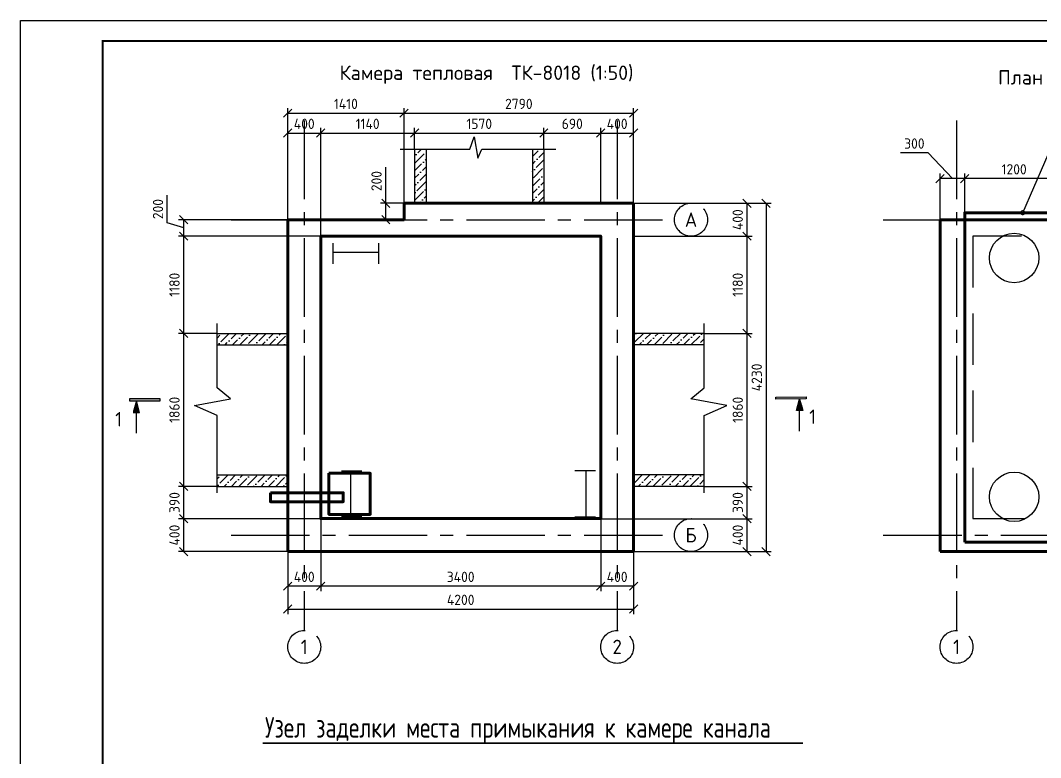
# Model space of a CAD drawing. Header units: millimetres. Extents: x 1601 to 15402, y -324 to 12625.
# Drawn here: x 7870.4 to 8118.2, y 559.2 to 738.2 of the extents above; entities that cross this region are included whole.
import ezdxf
from ezdxf import colors
from ezdxf.entities.mleader import LeaderData, LeaderLine
from ezdxf.math import Vec2, Vec3

# ---------------------------------------------------------------- set-up
doc = ezdxf.new("R2010")
doc.units = ezdxf.units.MM
doc.linetypes.add('HIDDEN', pattern=[0.375, 0.25, -0.125])
doc.linetypes.add('осевая2', pattern=[28.575, 19.05, -3.175, 3.175, -3.175])
for name, color, linetype, lineweight in [('Заголовки', 3, 'Continuous', 35), ('Осевая', 2, 'осевая2', 30), ('Основной', 1, 'Continuous', 60), ('Размер 3.5', 250, 'Continuous', 35), ('Размеры на чертеже', 250, 'Continuous', 25), ('Тонкие', 5, 'Continuous', 30)]:
    doc.layers.add(name, color=color, linetype=linetype, lineweight=lineweight)
doc.layers.add('Штриховка', color=7, linetype='Continuous')
doc.styles.add('-ISOCPEUR-', font='isocpeur.TTF')
doc.styles.add('GOST', font='GOST Common.ttf')
doc.styles.get("Standard").update_dxf_attribs({"font": 'GOST Common.ttf'})
doc.dimstyles.new('М 1 к 50', dxfattribs={"dimtxt": 2.5, "dimasz": 2, "dimexe": 1.25, "dimexo": 0, "dimgap": 1, "dimtad": 1, "dimdec": 0, "dimlfac": 50, "dimzin": 0, "dimdsep": 46, "dimtxsty": 'GOST', "dimblk": 'OBLIQUE', "dimcen": 0, "dimclrd": 256, "dimclre": 256, "dimclrt": 256, "dimazin": 2, "dimtfac": 1, "dimtdec": 0, "dimtmove": 0, "dimatfit": 3, "dimldrblk": 'NONE', "dimfxl": 1.25, "dimtolj": 1, "dimtzin": 0, "dimlwd": -1, "dimlwe": -1, "dimarcsym": 2})
pattern_1 = [(45, (1043.3777, -2691.6688), (0.6735192, 2.46957043), [3.175, -0.635, 0, -0.635])]

# ---------------------------------------------------------------- blocks, each defined once
blk = doc.blocks.new('_Oblique')
at = {"color": 0, "linetype": 'ByBlock', "lineweight": -2}
blk.add_line((-0.5, -0.5), (0.5, 0.5), dxfattribs=at)
blk = doc.blocks.new('*D691')
at = {"transparency": 16777216}
for p, q in [((8099.77, 691.54), (8099.77, 701.08)), ((8123.77, 699.83), (8099.77, 699.83)), ((8123.77, 691.54), (8123.77, 701.08))]:
    blk.add_line(p, q, dxfattribs=at)
at = {"layer": 'Defpoints', "color": 0, "transparency": 16777216}
for p in [(8099.77, 699.83), (8099.77, 691.54), (8123.77, 691.54)]:
    blk.add_point(p, dxfattribs=at)
at = {"transparency": 16777216, "xscale": 2, "yscale": 2, "zscale": 2, "rotation": 180}
blk.add_blockref('_Oblique', (8099.77, 699.83), dxfattribs=at)
at = {"transparency": 16777216, "xscale": 2, "yscale": 2, "zscale": 2}
blk.add_blockref('_Oblique', (8123.77, 699.83), dxfattribs=at)
at = {"transparency": 16777216, "insert": (8111.77, 702.08), "char_height": 2.5, "attachment_point": 5, "style": 'GOST'}
blk.add_mtext('\\A1;1200', dxfattribs=at)
blk = doc.blocks.new('_None')
blk = doc.blocks.new('*D697')
at = {"transparency": 16777216}
for p, q in [((8090.91, 706.08), (8084.16, 706.08)), ((8096.77, 699.83), (8090.91, 706.08)), ((8093.77, 689.84), (8093.77, 701.08)), ((8099.77, 699.83), (8093.77, 699.83)), ((8099.77, 691.54), (8099.77, 701.08))]:
    blk.add_line(p, q, dxfattribs=at)
at = {"layer": 'Defpoints', "color": 0, "transparency": 16777216}
for p in [(8093.77, 699.83), (8099.77, 691.54), (8093.77, 689.84)]:
    blk.add_point(p, dxfattribs=at)
at = {"transparency": 16777216, "xscale": 2, "yscale": 2, "zscale": 2, "rotation": 180}
blk.add_blockref('_Oblique', (8093.77, 699.83), dxfattribs=at)
at = {"transparency": 16777216, "xscale": 2, "yscale": 2, "zscale": 2}
blk.add_blockref('_Oblique', (8099.77, 699.83), dxfattribs=at)
at = {"transparency": 16777216, "insert": (8087.54, 708.33), "char_height": 2.5, "attachment_point": 5, "style": 'GOST'}
blk.add_mtext('\\A1;300', dxfattribs=at)
blk = doc.blocks.new('*D698')
at = {"transparency": 16777216}
for p, q in [((8011.36, 617.24), (8048.15, 617.24)), ((8046.9, 609.24), (8046.9, 617.24)), ((8019.36, 609.24), (8048.15, 609.24))]:
    blk.add_line(p, q, dxfattribs=at)
at = {"layer": 'Defpoints', "color": 0, "transparency": 16777216}
for p in [(8011.36, 617.24), (8046.9, 617.24), (8019.36, 609.24)]:
    blk.add_point(p, dxfattribs=at)
at = {"transparency": 16777216, "xscale": 2, "yscale": 2, "zscale": 2}
for p, rotation in [((8046.9, 617.24), 90), ((8046.9, 609.24), 270)]:
    blk.add_blockref('_Oblique', p, dxfattribs=dict(at, rotation=rotation))
at = {"transparency": 16777216, "insert": (8044.65, 613.24), "char_height": 2.5, "attachment_point": 5, "rotation": 90, "style": 'GOST'}
blk.add_mtext('\\A1;400', dxfattribs=at)
blk = doc.blocks.new('*D699')
at = {"transparency": 16777216}
for p, q in [((8036.52, 625.07), (8048.15, 625.07)), ((8046.9, 617.24), (8046.9, 625.07)), ((8011.36, 617.24), (8048.15, 617.24))]:
    blk.add_line(p, q, dxfattribs=at)
at = {"layer": 'Defpoints', "color": 0, "transparency": 16777216}
for p in [(8036.52, 625.07), (8046.9, 625.07), (8011.36, 617.24)]:
    blk.add_point(p, dxfattribs=at)
at = {"transparency": 16777216, "xscale": 2, "yscale": 2, "zscale": 2}
for p, rotation in [((8046.9, 625.07), 90), ((8046.9, 617.24), 270)]:
    blk.add_blockref('_Oblique', p, dxfattribs=dict(at, rotation=rotation))
at = {"transparency": 16777216, "insert": (8044.65, 621.16), "char_height": 2.5, "attachment_point": 5, "rotation": 90, "style": 'GOST'}
blk.add_mtext('\\A1;390', dxfattribs=at)
blk = doc.blocks.new('*D700')
at = {"transparency": 16777216}
for p, q in [((8036.52, 662.24), (8048.15, 662.24)), ((8046.9, 625.07), (8046.9, 662.24)), ((8036.52, 625.07), (8048.15, 625.07))]:
    blk.add_line(p, q, dxfattribs=at)
at = {"layer": 'Defpoints', "color": 0, "transparency": 16777216}
for p in [(8036.52, 662.24), (8046.9, 662.24), (8036.52, 625.07)]:
    blk.add_point(p, dxfattribs=at)
at = {"transparency": 16777216, "xscale": 2, "yscale": 2, "zscale": 2}
for p, rotation in [((8046.9, 662.24), 90), ((8046.9, 625.07), 270)]:
    blk.add_blockref('_Oblique', p, dxfattribs=dict(at, rotation=rotation))
at = {"transparency": 16777216, "insert": (8044.65, 643.66), "char_height": 2.5, "attachment_point": 5, "rotation": 90, "style": 'GOST'}
blk.add_mtext('\\A1;1860', dxfattribs=at)
blk = doc.blocks.new('*D701')
at = {"transparency": 16777216}
for p, q in [((8019.36, 685.84), (8048.15, 685.84)), ((8046.9, 662.24), (8046.9, 685.84)), ((8036.52, 662.24), (8048.15, 662.24))]:
    blk.add_line(p, q, dxfattribs=at)
at = {"layer": 'Defpoints', "color": 0, "transparency": 16777216}
for p in [(8019.36, 685.84), (8046.9, 685.84), (8036.52, 662.24)]:
    blk.add_point(p, dxfattribs=at)
at = {"transparency": 16777216, "xscale": 2, "yscale": 2, "zscale": 2}
for p, rotation in [((8046.9, 685.84), 90), ((8046.9, 662.24), 270)]:
    blk.add_blockref('_Oblique', p, dxfattribs=dict(at, rotation=rotation))
at = {"transparency": 16777216, "insert": (8044.65, 674.04), "char_height": 2.5, "attachment_point": 5, "rotation": 90, "style": 'GOST'}
blk.add_mtext('\\A1;1180', dxfattribs=at)
blk = doc.blocks.new('*D702')
at = {"transparency": 16777216}
for p, q in [((8019.36, 693.84), (8048.15, 693.84)), ((8046.9, 685.84), (8046.9, 693.84)), ((8019.36, 685.84), (8048.15, 685.84))]:
    blk.add_line(p, q, dxfattribs=at)
at = {"layer": 'Defpoints', "color": 0, "transparency": 16777216}
for p in [(8019.36, 693.84), (8046.9, 693.84), (8019.36, 685.84)]:
    blk.add_point(p, dxfattribs=at)
at = {"transparency": 16777216, "xscale": 2, "yscale": 2, "zscale": 2}
for p, rotation in [((8046.9, 693.84), 90), ((8046.9, 685.84), 270)]:
    blk.add_blockref('_Oblique', p, dxfattribs=dict(at, rotation=rotation))
at = {"transparency": 16777216, "insert": (8044.65, 689.84), "char_height": 2.5, "attachment_point": 5, "rotation": 90, "style": 'GOST'}
blk.add_mtext('\\A1;400', dxfattribs=at)
blk = doc.blocks.new('*D644')
at = {"transparency": 16777216}
for p, q in [((8011.36, 617.24), (8011.36, 599.61)), ((8019.36, 609.24), (8019.36, 599.61)), ((8019.36, 600.86), (8011.36, 600.86))]:
    blk.add_line(p, q, dxfattribs=at)
at = {"layer": 'Defpoints', "color": 0, "transparency": 16777216}
for p in [(8011.36, 617.24), (8019.36, 609.24), (8011.36, 600.86)]:
    blk.add_point(p, dxfattribs=at)
at = {"transparency": 16777216, "xscale": 2, "yscale": 2, "zscale": 2, "rotation": 180}
blk.add_blockref('_Oblique', (8011.36, 600.86), dxfattribs=at)
at = {"transparency": 16777216, "xscale": 2, "yscale": 2, "zscale": 2}
blk.add_blockref('_Oblique', (8019.36, 600.86), dxfattribs=at)
at = {"transparency": 16777216, "insert": (8015.36, 603.11), "char_height": 2.5, "attachment_point": 5, "style": 'GOST'}
blk.add_mtext('\\A1;400', dxfattribs=at)
blk = doc.blocks.new('*D703')
at = {"transparency": 16777216}
for p, q in [((7943.36, 617.24), (7943.36, 599.61)), ((8011.36, 617.24), (8011.36, 599.61)), ((8011.36, 600.86), (7943.36, 600.86))]:
    blk.add_line(p, q, dxfattribs=at)
at = {"layer": 'Defpoints', "color": 0, "transparency": 16777216}
for p in [(7943.36, 617.24), (8011.36, 617.24), (7943.36, 600.86)]:
    blk.add_point(p, dxfattribs=at)
at = {"transparency": 16777216, "xscale": 2, "yscale": 2, "zscale": 2, "rotation": 180}
blk.add_blockref('_Oblique', (7943.36, 600.86), dxfattribs=at)
at = {"transparency": 16777216, "xscale": 2, "yscale": 2, "zscale": 2}
blk.add_blockref('_Oblique', (8011.36, 600.86), dxfattribs=at)
at = {"transparency": 16777216, "insert": (7977.36, 603.11), "char_height": 2.5, "attachment_point": 5, "style": 'GOST'}
blk.add_mtext('\\A1;3400', dxfattribs=at)
blk = doc.blocks.new('*D704')
at = {"transparency": 16777216}
for p, q in [((7943.36, 617.24), (7943.36, 599.61)), ((7935.36, 609.24), (7935.36, 599.61)), ((7943.36, 600.86), (7935.36, 600.86))]:
    blk.add_line(p, q, dxfattribs=at)
at = {"layer": 'Defpoints', "color": 0, "transparency": 16777216}
for p in [(7943.36, 617.24), (7935.36, 609.24), (7935.36, 600.86)]:
    blk.add_point(p, dxfattribs=at)
at = {"transparency": 16777216, "xscale": 2, "yscale": 2, "zscale": 2, "rotation": 180}
blk.add_blockref('_Oblique', (7935.36, 600.86), dxfattribs=at)
at = {"transparency": 16777216, "xscale": 2, "yscale": 2, "zscale": 2}
blk.add_blockref('_Oblique', (7943.36, 600.86), dxfattribs=at)
at = {"transparency": 16777216, "insert": (7939.36, 603.11), "char_height": 2.5, "attachment_point": 5, "style": 'GOST'}
blk.add_mtext('\\A1;400', dxfattribs=at)
blk = doc.blocks.new('*D645')
at = {"transparency": 16777216}
for p, q in [((7935.36, 599.61), (7935.36, 594.03)), ((8019.36, 599.61), (8019.36, 594.03)), ((7935.36, 595.28), (8019.36, 595.28))]:
    blk.add_line(p, q, dxfattribs=at)
at = {"layer": 'Defpoints', "color": 0, "transparency": 16777216}
for p in [(7935.36, 599.61), (8019.36, 599.61), (8019.36, 595.28)]:
    blk.add_point(p, dxfattribs=at)
at = {"transparency": 16777216, "xscale": 2, "yscale": 2, "zscale": 2, "rotation": 180}
blk.add_blockref('_Oblique', (7935.36, 595.28), dxfattribs=at)
at = {"transparency": 16777216, "xscale": 2, "yscale": 2, "zscale": 2}
blk.add_blockref('_Oblique', (8019.36, 595.28), dxfattribs=at)
at = {"transparency": 16777216, "insert": (7977.36, 597.53), "char_height": 2.5, "attachment_point": 5, "style": 'GOST'}
blk.add_mtext('\\A1;4200', dxfattribs=at)
blk = doc.blocks.new('*D646')
at = {"transparency": 16777216}
for p, q in [((7943.36, 617.24), (7908.85, 617.24)), ((7910.1, 609.24), (7910.1, 617.24)), ((7935.36, 609.24), (7908.85, 609.24))]:
    blk.add_line(p, q, dxfattribs=at)
at = {"layer": 'Defpoints', "color": 0, "transparency": 16777216}
for p in [(7910.1, 617.24), (7943.36, 617.24), (7935.36, 609.24)]:
    blk.add_point(p, dxfattribs=at)
at = {"transparency": 16777216, "xscale": 2, "yscale": 2, "zscale": 2}
for p, rotation in [((7910.1, 617.24), 90), ((7910.1, 609.24), 270)]:
    blk.add_blockref('_Oblique', p, dxfattribs=dict(at, rotation=rotation))
at = {"transparency": 16777216, "insert": (7907.85, 613.24), "char_height": 2.5, "attachment_point": 5, "rotation": 90, "style": 'GOST'}
blk.add_mtext('\\A1;400', dxfattribs=at)
blk = doc.blocks.new('*D705')
at = {"transparency": 16777216}
for p, q in [((7918.2, 625.07), (7908.85, 625.07)), ((7910.1, 617.24), (7910.1, 625.07)), ((7943.36, 617.24), (7908.85, 617.24))]:
    blk.add_line(p, q, dxfattribs=at)
at = {"layer": 'Defpoints', "color": 0, "transparency": 16777216}
for p in [(7910.1, 625.07), (7918.2, 625.07), (7943.36, 617.24)]:
    blk.add_point(p, dxfattribs=at)
at = {"transparency": 16777216, "xscale": 2, "yscale": 2, "zscale": 2}
for p, rotation in [((7910.1, 625.07), 90), ((7910.1, 617.24), 270)]:
    blk.add_blockref('_Oblique', p, dxfattribs=dict(at, rotation=rotation))
at = {"transparency": 16777216, "insert": (7907.85, 621.16), "char_height": 2.5, "attachment_point": 5, "rotation": 90, "style": 'GOST'}
blk.add_mtext('\\A1;390', dxfattribs=at)
blk = doc.blocks.new('*D706')
at = {"transparency": 16777216}
for p, q in [((7918.2, 662.24), (7908.85, 662.24)), ((7910.1, 625.07), (7910.1, 662.24)), ((7918.2, 625.07), (7908.85, 625.07))]:
    blk.add_line(p, q, dxfattribs=at)
at = {"layer": 'Defpoints', "color": 0, "transparency": 16777216}
for p in [(7910.1, 662.24), (7918.2, 662.24), (7918.2, 625.07)]:
    blk.add_point(p, dxfattribs=at)
at = {"transparency": 16777216, "xscale": 2, "yscale": 2, "zscale": 2}
for p, rotation in [((7910.1, 662.24), 90), ((7910.1, 625.07), 270)]:
    blk.add_blockref('_Oblique', p, dxfattribs=dict(at, rotation=rotation))
at = {"transparency": 16777216, "insert": (7907.85, 643.66), "char_height": 2.5, "attachment_point": 5, "rotation": 90, "style": 'GOST'}
blk.add_mtext('\\A1;1860', dxfattribs=at)
blk = doc.blocks.new('*D707')
at = {"transparency": 16777216}
for p, q in [((7943.36, 685.84), (7908.85, 685.84)), ((7910.1, 662.24), (7910.1, 685.84)), ((7918.2, 662.24), (7908.85, 662.24))]:
    blk.add_line(p, q, dxfattribs=at)
at = {"layer": 'Defpoints', "color": 0, "transparency": 16777216}
for p in [(7910.1, 685.84), (7943.36, 685.84), (7918.2, 662.24)]:
    blk.add_point(p, dxfattribs=at)
at = {"transparency": 16777216, "xscale": 2, "yscale": 2, "zscale": 2}
for p, rotation in [((7910.1, 685.84), 90), ((7910.1, 662.24), 270)]:
    blk.add_blockref('_Oblique', p, dxfattribs=dict(at, rotation=rotation))
at = {"transparency": 16777216, "insert": (7907.85, 674.04), "char_height": 2.5, "attachment_point": 5, "rotation": 90, "style": 'GOST'}
blk.add_mtext('\\A1;1180', dxfattribs=at)
blk = doc.blocks.new('*D708')
at = {"transparency": 16777216}
for p, q in [((7906.1, 689.04), (7906.1, 695.79)), ((7910.1, 687.84), (7906.1, 689.04)), ((7935.36, 689.84), (7908.85, 689.84)), ((7910.1, 685.84), (7910.1, 689.84)), ((7943.36, 685.84), (7908.85, 685.84))]:
    blk.add_line(p, q, dxfattribs=at)
at = {"layer": 'Defpoints', "color": 0, "transparency": 16777216}
for p in [(7910.1, 689.84), (7935.36, 689.84), (7943.36, 685.84)]:
    blk.add_point(p, dxfattribs=at)
at = {"transparency": 16777216, "xscale": 2, "yscale": 2, "zscale": 2}
for p, rotation in [((7910.1, 689.84), 90), ((7910.1, 685.84), 270)]:
    blk.add_blockref('_Oblique', p, dxfattribs=dict(at, rotation=rotation))
at = {"transparency": 16777216, "insert": (7903.85, 692.42), "char_height": 2.5, "attachment_point": 5, "rotation": 90, "style": 'GOST'}
blk.add_mtext('\\A1;200', dxfattribs=at)
blk = doc.blocks.new('*D647')
at = {"transparency": 16777216}
for p, q in [((8048.15, 693.84), (8052.76, 693.84)), ((8051.51, 693.84), (8051.51, 609.24)), ((8048.15, 609.24), (8052.76, 609.24))]:
    blk.add_line(p, q, dxfattribs=at)
at = {"layer": 'Defpoints', "color": 0, "transparency": 16777216}
for p in [(8048.15, 693.84), (8048.15, 609.24), (8051.51, 609.24)]:
    blk.add_point(p, dxfattribs=at)
at = {"transparency": 16777216, "xscale": 2, "yscale": 2, "zscale": 2}
for p, rotation in [((8051.51, 693.84), 90), ((8051.51, 609.24), 270)]:
    blk.add_blockref('_Oblique', p, dxfattribs=dict(at, rotation=rotation))
at = {"transparency": 16777216, "insert": (8049.26, 651.54), "char_height": 2.5, "attachment_point": 5, "rotation": 90, "style": 'GOST'}
blk.add_mtext('\\A1;4230', dxfattribs=at)
blk = doc.blocks.new('*D665')
at = {"transparency": 16777216}
for p, q in [((7935.36, 705.25), (7935.36, 716.96)), ((7963.6, 693.84), (7963.6, 716.96)), ((7935.36, 715.71), (7963.6, 715.71))]:
    blk.add_line(p, q, dxfattribs=at)
at = {"layer": 'Defpoints', "color": 0, "transparency": 16777216}
for p in [(7963.6, 715.71), (7935.36, 705.25), (7963.6, 693.84)]:
    blk.add_point(p, dxfattribs=at)
at = {"transparency": 16777216, "xscale": 2, "yscale": 2, "zscale": 2, "rotation": 180}
blk.add_blockref('_Oblique', (7935.36, 715.71), dxfattribs=at)
at = {"transparency": 16777216, "xscale": 2, "yscale": 2, "zscale": 2}
blk.add_blockref('_Oblique', (7963.6, 715.71), dxfattribs=at)
at = {"transparency": 16777216, "insert": (7949.48, 717.96), "char_height": 2.5, "attachment_point": 5, "style": 'GOST'}
blk.add_mtext('\\A1;1410', dxfattribs=at)
blk = doc.blocks.new('*D666')
at = {"transparency": 16777216}
for p, q in [((7963.6, 693.84), (7963.6, 716.96)), ((8019.36, 709.25), (8019.36, 716.96)), ((7963.6, 715.71), (8019.36, 715.71))]:
    blk.add_line(p, q, dxfattribs=at)
at = {"layer": 'Defpoints', "color": 0, "transparency": 16777216}
for p in [(8019.36, 715.71), (8019.36, 709.25), (7963.6, 693.84)]:
    blk.add_point(p, dxfattribs=at)
at = {"transparency": 16777216, "xscale": 2, "yscale": 2, "zscale": 2, "rotation": 180}
blk.add_blockref('_Oblique', (7963.6, 715.71), dxfattribs=at)
at = {"transparency": 16777216, "xscale": 2, "yscale": 2, "zscale": 2}
blk.add_blockref('_Oblique', (8019.36, 715.71), dxfattribs=at)
at = {"transparency": 16777216, "insert": (7991.48, 717.96), "char_height": 2.5, "attachment_point": 5, "style": 'GOST'}
blk.add_mtext('\\A1;2790', dxfattribs=at)
blk = doc.blocks.new('_DotSmall')
at = {"color": 0, "linetype": 'ByBlock', "const_width": 0.5}
blk.add_lwpolyline([(-0.0625, 0, 1), (0.0625, 0, 1)], format="xyb", close=True, dxfattribs=at)
blk = doc.blocks.new('*D673')
at = {"transparency": 16777216}
for p, q in [((7935.36, 689.84), (7935.36, 712.12)), ((7943.36, 685.84), (7943.36, 712.12)), ((7935.36, 710.87), (7943.36, 710.87))]:
    blk.add_line(p, q, dxfattribs=at)
at = {"layer": 'Defpoints', "color": 0, "transparency": 16777216}
for p in [(7943.36, 710.87), (7935.36, 689.84), (7943.36, 685.84)]:
    blk.add_point(p, dxfattribs=at)
at = {"transparency": 16777216, "xscale": 2, "yscale": 2, "zscale": 2, "rotation": 180}
blk.add_blockref('_Oblique', (7935.36, 710.87), dxfattribs=at)
at = {"transparency": 16777216, "xscale": 2, "yscale": 2, "zscale": 2}
blk.add_blockref('_Oblique', (7943.36, 710.87), dxfattribs=at)
at = {"transparency": 16777216, "insert": (7939.36, 713.12), "char_height": 2.5, "attachment_point": 5, "style": 'GOST'}
blk.add_mtext('\\A1;400', dxfattribs=at)
blk = doc.blocks.new('*D725')
at = {"transparency": 16777216}
for p, q in [((7966.16, 707), (7966.16, 712.12)), ((7997.56, 707), (7997.56, 712.12)), ((7966.16, 710.87), (7997.56, 710.87))]:
    blk.add_line(p, q, dxfattribs=at)
at = {"layer": 'Defpoints', "color": 0, "transparency": 16777216}
for p in [(7997.56, 710.87), (7966.16, 707), (7997.56, 707)]:
    blk.add_point(p, dxfattribs=at)
at = {"transparency": 16777216, "xscale": 2, "yscale": 2, "zscale": 2, "rotation": 180}
blk.add_blockref('_Oblique', (7966.16, 710.87), dxfattribs=at)
at = {"transparency": 16777216, "xscale": 2, "yscale": 2, "zscale": 2}
blk.add_blockref('_Oblique', (7997.56, 710.87), dxfattribs=at)
at = {"transparency": 16777216, "insert": (7981.86, 713.12), "char_height": 2.5, "attachment_point": 5, "style": 'GOST'}
blk.add_mtext('\\A1;1570', dxfattribs=at)
blk = doc.blocks.new('*D726')
at = {"transparency": 16777216}
for p, q in [((7997.56, 707), (7997.56, 712.12)), ((8011.36, 693.84), (8011.36, 712.12)), ((7997.56, 710.87), (8011.36, 710.87))]:
    blk.add_line(p, q, dxfattribs=at)
at = {"layer": 'Defpoints', "color": 0, "transparency": 16777216}
for p in [(8011.36, 710.87), (7997.56, 707), (8011.36, 693.84)]:
    blk.add_point(p, dxfattribs=at)
at = {"transparency": 16777216, "xscale": 2, "yscale": 2, "zscale": 2, "rotation": 180}
blk.add_blockref('_Oblique', (7997.56, 710.87), dxfattribs=at)
at = {"transparency": 16777216, "xscale": 2, "yscale": 2, "zscale": 2}
blk.add_blockref('_Oblique', (8011.36, 710.87), dxfattribs=at)
at = {"transparency": 16777216, "insert": (8004.46, 713.12), "char_height": 2.5, "attachment_point": 5, "style": 'GOST'}
blk.add_mtext('\\A1;690', dxfattribs=at)
blk = doc.blocks.new('*D727')
at = {"transparency": 16777216}
for p, q in [((8011.36, 693.84), (8011.36, 712.12)), ((8019.36, 693.84), (8019.36, 712.12)), ((8011.36, 710.87), (8019.36, 710.87))]:
    blk.add_line(p, q, dxfattribs=at)
at = {"layer": 'Defpoints', "color": 0, "transparency": 16777216}
for p in [(8019.36, 710.87), (8011.36, 693.84), (8019.36, 693.84)]:
    blk.add_point(p, dxfattribs=at)
at = {"transparency": 16777216, "xscale": 2, "yscale": 2, "zscale": 2, "rotation": 180}
blk.add_blockref('_Oblique', (8011.36, 710.87), dxfattribs=at)
at = {"transparency": 16777216, "xscale": 2, "yscale": 2, "zscale": 2}
blk.add_blockref('_Oblique', (8019.36, 710.87), dxfattribs=at)
at = {"transparency": 16777216, "insert": (8015.36, 713.12), "char_height": 2.5, "attachment_point": 5, "style": 'GOST'}
blk.add_mtext('\\A1;400', dxfattribs=at)
blk = doc.blocks.new('*D728')
at = {"transparency": 16777216}
for p, q in [((7959.17, 693.84), (7959.17, 702.59)), ((7963.6, 693.84), (7957.92, 693.84)), ((7959.17, 689.84), (7959.17, 693.84)), ((7963.6, 689.84), (7957.92, 689.84))]:
    blk.add_line(p, q, dxfattribs=at)
at = {"layer": 'Defpoints', "color": 0, "transparency": 16777216}
for p in [(7963.6, 693.84), (7959.17, 689.84), (7963.6, 689.84)]:
    blk.add_point(p, dxfattribs=at)
at = {"transparency": 16777216, "xscale": 2, "yscale": 2, "zscale": 2}
for p, rotation in [((7959.17, 693.84), 90), ((7959.17, 689.84), 270)]:
    blk.add_blockref('_Oblique', p, dxfattribs=dict(at, rotation=rotation))
at = {"transparency": 16777216, "insert": (7956.92, 699.22), "char_height": 2.5, "attachment_point": 5, "rotation": 90, "style": 'GOST'}
blk.add_mtext('\\A1;200', dxfattribs=at)
blk = doc.blocks.new('направление')
at = {"layer": 'Размеры на чертеже'}
h = blk.add_hatch(color=256, dxfattribs=at)
h.dxf.hatch_style = 1
h.paths.add_polyline_path([(0, 0), (-3.75, 1.04), (-3.75, -1.03)])
blk.add_line((-10.5, 0), (-2.5, 0), dxfattribs=at)
blk.add_lwpolyline([(0, 0), (-3.75, 1.04), (-3.75, -1.03)], close=True, dxfattribs=at)
blk = doc.blocks.new('*U587')
at = {"layer": 'Штриховка', "true_color": 0x000000}
h = blk.add_hatch(color=18, dxfattribs=at)
h.dxf.hatch_style = 1
h.paths.add_polyline_path([(-4.31, 0.023), (-4.31, 0.002), (-3.978, 0.002), (-3.978, 0.023)])
h = blk.add_hatch(color=18, dxfattribs=at)
h.dxf.hatch_style = 1
h.paths.add_polyline_path([(2.702, 0.023), (2.702, 0.001), (3.034, 0.001), (3.034, 0.023)])
at = {"layer": 'Штриховка', "color": 18, "true_color": 0x000000}
for points in [[(-3.978, 0.002), (-3.978, 0.023), (-4.31, 0.023), (-4.31, 0.002)], [(2.702, 0.001), (2.702, 0.023), (3.034, 0.023), (3.034, 0.001)]]:
    blk.add_lwpolyline(points, close=True, dxfattribs=at)
at = {"layer": 'Размеры на чертеже', "yscale": 0.03333333333333333, "zscale": 0.03333333333333333}
for p, xscale, rotation in [((-4.236, 0), 0.03333333333333333, 89.99999999993935), ((2.96, 0), -0.03333333333333333, 270.0000000000607)]:
    blk.add_blockref('направление', p, dxfattribs=dict(at, xscale=xscale, rotation=rotation))
blk = doc.blocks.new('*D678')
at = {"transparency": 16777216}
for p, q in [((7943.36, 685.84), (7943.36, 712.12)), ((7966.16, 707), (7966.16, 712.12)), ((7943.36, 710.87), (7966.16, 710.87))]:
    blk.add_line(p, q, dxfattribs=at)
at = {"layer": 'Defpoints', "color": 0, "transparency": 16777216}
for p in [(7966.16, 710.87), (7966.16, 707), (7943.36, 685.84)]:
    blk.add_point(p, dxfattribs=at)
at = {"transparency": 16777216, "xscale": 2, "yscale": 2, "zscale": 2, "rotation": 180}
blk.add_blockref('_Oblique', (7943.36, 710.87), dxfattribs=at)
at = {"transparency": 16777216, "xscale": 2, "yscale": 2, "zscale": 2}
blk.add_blockref('_Oblique', (7966.16, 710.87), dxfattribs=at)
at = {"transparency": 16777216, "insert": (7954.76, 713.12), "char_height": 2.5, "attachment_point": 5, "style": 'GOST'}
blk.add_mtext('\\A1;1140', dxfattribs=at)

msp = doc.modelspace()

# ---------------------------------------------------------------- hatches: boundary and pattern name
at = {"layer": 'Штриховка'}
h = msp.add_hatch(dxfattribs=at)
h.set_pattern_fill('ANSI36', color=256, scale=0.4)
h.set_pattern_definition([(45, (696.0916, -1823.2008), (0.6735192, 2.46957043), [3.175, -0.635, 0, -0.635])])
h.paths.add_polyline_path([(7997.5607, 707.003), (7994.7607, 707.003), (7994.7607, 693.8448), (7997.5607, 693.8448)])
h.paths.add_polyline_path([(7966.1607, 693.8448), (7968.9607, 693.8448), (7968.9607, 707.003), (7966.1607, 707.003)])
h = msp.add_hatch(dxfattribs=at)
h.set_pattern_fill('ANSI36', color=256, scale=0.4)
h.set_pattern_definition(pattern_1)
h.paths.add_polyline_path([(7935.3594, 662.2448), (7918.2007, 662.2448), (7918.2007, 659.4448), (7935.3594, 659.4448)])
h.paths.add_polyline_path([(7935.3594, 627.8679), (7918.2007, 627.8679), (7918.203, 625.0679), (7935.3617, 625.0679)])
h = msp.add_hatch(dxfattribs=at)
h.set_pattern_fill('ANSI36', color=256, scale=0.4)
h.set_pattern_definition(pattern_1)
h.paths.add_polyline_path([(8019.3594, 662.2448), (8036.5182, 662.2448), (8036.5182, 659.4448), (8019.3594, 659.4448)])
h.paths.add_polyline_path([(8019.3594, 627.8679), (8036.5182, 627.8679), (8036.5159, 625.0679), (8019.3572, 625.0679)])

# ---------------------------------------------------------------- linework, layer by layer
at = {"color": 1, "lineweight": 100}
for p, q in [((8011.3594, 693.8448), (7963.5982, 693.8448)), ((7963.5982, 693.8448), (7963.5982, 689.8448)), ((8019.3594, 693.8448), (8011.3594, 693.8448)), ((8019.3594, 609.2448), (8019.3594, 693.8448)), ((7935.3594, 685.8448), (7935.3594, 689.8448)), ((7935.3594, 689.8448), (7963.5982, 689.8448)), ((8093.7727, 685.8448), (8093.7727, 689.8448)), ((8093.7727, 689.8448), (8122.0115, 689.8448)), ((7935.3594, 609.2448), (7935.3594, 685.8448)), ((8093.7727, 609.2448), (8093.7727, 685.8448)), ((7943.3594, 609.2448), (7935.3594, 609.2448)), ((7943.3594, 609.2448), (8011.3594, 609.2448)), ((8011.3594, 609.2448), (8019.3594, 609.2448)), ((8101.7727, 609.2448), (8093.7727, 609.2448)), ((8101.7727, 609.2448), (8169.7727, 609.2448))]:
    msp.add_line(p, q, dxfattribs=at)
msp.add_lwpolyline([(7870.4325, 738.2356), (8464.4325, 738.2356), (8464.4325, 318.2356), (7870.4325, 318.2356)], close=True)
at = {"const_width": 0.5}
msp.add_lwpolyline([(7890.4325, 733.2356), (8459.4325, 733.2356), (8459.4325, 323.2356), (7890.4325, 323.2356)], close=True, dxfattribs=at)
at = {"color": 3, "lineweight": 70}
msp.add_lwpolyline([(8099.7727, 611.5448), (8099.7727, 691.5448), (8123.7727, 691.5448), (8123.7727, 611.5448)], close=True, dxfattribs=at)
at = {"color": 1, "lineweight": 100}
msp.add_lwpolyline([(7943.3594, 685.8448), (7943.3594, 617.2448), (8011.3594, 617.2448), (8011.3594, 685.8448)], close=True, dxfattribs=at)
for centre in [(8111.7727, 680.5448), (8111.7727, 622.5448)]:
    msp.add_circle(centre, 6)
at = {"layer": 'Заголовки', "color": 18, "true_color": 0x000000}
msp.add_line((7929.3009, 562.7182), (8060.4547, 562.7182), dxfattribs=at)
at = {"layer": 'Осевая'}
for p, q in [((7939.3594, 713.9161), (7939.3584, 590.0962)), ((8015.3595, 713.9161), (8015.3604, 590.0962)), ((8097.7727, 713.9161), (8097.7717, 590.0962)), ((7921.5884, 689.8443), (8029.3111, 689.8441)), ((8080.0017, 689.8443), (8187.7244, 689.8441)), ((7921.5884, 613.2453), (8029.3111, 613.2456)), ((8080.0017, 613.2453), (8187.7244, 613.2456))]:
    msp.add_line(p, q, dxfattribs=at)
for centre in [(8033.2985, 689.8443), (8033.2985, 613.2453), (7939.3584, 586.096), (8015.3604, 586.096), (8097.7717, 586.096)]:
    msp.add_circle(centre, 4.0002, dxfattribs=at)
at = {"layer": 'Основной'}
msp.add_lwpolyline([(7945.3761, 628.2709), (7945.3761, 618.2709), (7955.3761, 618.2709), (7955.3761, 628.2709)], close=True, dxfattribs=at)
msp.add_lwpolyline([(7931.1454, 623.5248), (7931.1454, 621.3648), (7948.8266, 621.3648), (7948.8266, 623.5248), (7931.1454, 623.5248)], dxfattribs=at)
at = {"layer": 'Тонкие', "linetype": 'Continuous'}
for p, q in [((7979.5596, 707.003), (7980.6639, 709.9274)), ((7980.6639, 709.9274), (7981.5368, 704.7851)), ((7962.6413, 707.003), (7979.5596, 707.003)), ((7966.1607, 707.003), (7966.1607, 693.8448)), ((7968.9607, 707.003), (7968.9607, 693.8448)), ((7981.5368, 704.7851), (7982.5015, 707.003)), ((7982.5015, 707.003), (8000.4635, 707.003)), ((7994.7607, 707.003), (7994.7607, 693.8448)), ((7997.5607, 707.003), (7997.5607, 693.8448)), ((7918.2007, 649.0236), (7918.2007, 664.6554)), ((8036.5182, 649.0236), (8036.5182, 664.6554)), ((7918.2007, 662.2448), (7935.3594, 662.2448)), ((8036.5182, 662.2448), (8019.3594, 662.2448)), ((7918.2007, 659.4448), (7935.3594, 659.4448)), ((8036.5182, 659.4448), (8019.3594, 659.4448)), ((7921.4593, 646.3045), (7918.2007, 649.0236)), ((8033.2596, 646.3045), (8036.5182, 649.0236)), ((7912.7418, 644.7596), (7921.4593, 646.3045)), ((7918.2007, 642.2872), (7912.7418, 644.7596)), ((8041.9771, 644.7596), (8033.2596, 646.3045)), ((8036.5182, 642.2872), (8041.9771, 644.7596)), ((7918.2007, 623.5035), (7918.2007, 642.2872)), ((8036.5182, 623.5035), (8036.5182, 642.2872)), ((7918.2007, 627.8679), (7935.3594, 627.8679)), ((8036.5182, 627.8679), (8019.3594, 627.8679)), ((7918.2007, 625.0679), (7935.3594, 625.0679)), ((8036.5182, 625.0679), (8019.3594, 625.0679))]:
    msp.add_line(p, q, dxfattribs=at)
at = {"layer": 'Тонкие'}
for p, q in [((7946.317, 684.1532), (7946.317, 679.1532)), ((7957.517, 679.1532), (7957.517, 684.1532)), ((7957.517, 681.868), (7946.317, 681.868)), ((7948.3916, 628.8839), (7953.3916, 628.8839)), ((7950.6768, 617.6839), (7950.6768, 628.8839)), ((8010.0855, 628.8839), (8005.0855, 628.8839)), ((8007.8003, 617.6839), (8007.8003, 628.8839)), ((7953.3916, 617.6839), (7948.3916, 617.6839)), ((8005.0855, 617.6839), (8010.0855, 617.6839))]:
    msp.add_line(p, q, dxfattribs=at)
at = {"layer": 'Тонкие', "linetype": 'HIDDEN', "ltscale": 50}
msp.add_lwpolyline([(8101.7727, 685.8448), (8101.7727, 617.2448), (8169.7727, 617.2448), (8169.7727, 685.8448)], close=True, dxfattribs=at)

# ---------------------------------------------------------------- texts
at = {"layer": 'Заголовки', "color": 18, "true_color": 0x000000, "width": 0.8}
msp.add_text('Узел заделки места примыкания к камере канала ', height=5, dxfattribs=at).set_placement((7929.8266, 564.0611))
at = {"layer": 'Основной', "char_height": 3.5, "attachment_point": 5}
for s, insert, rotation in [('А', (8033.2985, 689.8443), 359.991659), ('Б', (8033.2985, 613.2453), 0.008341)]:
    msp.add_mtext_dynamic_manual_height_columns(s, width=5.739849, gutter_width=12.5, heights=[0], dxfattribs=dict(at, insert=insert, rotation=rotation))
for s, insert in [('1', (7939.3584, 586.096)), ('2', (8015.3604, 586.096)), ('1', (8097.7717, 586.096))]:
    msp.add_mtext_dynamic_manual_height_columns(s, width=5.739849, gutter_width=12.5, heights=[0], dxfattribs=dict(at, insert=insert))
at = {"layer": 'Размер 3.5', "char_height": 3.5, "attachment_point": 1, "style": '-ISOCPEUR-'}
for s, width, insert in [('\\pi2.23557;{\\C7;Камера тепловая  ТК-8018 (1:50)}', 76.571142, (7945.7206, 727.2785)), ('\\pi30.00884;{\\C7;План кровли т/к ТК-8018 (1:50)}', 128.617672, (8077.853, 726.1499))]:
    msp.add_mtext_dynamic_manual_height_columns(s, width=width, gutter_width=12.5, heights=[0], dxfattribs=dict(at, insert=insert))

# ---------------------------------------------------------------- dimensions: what is measured, and where the dimension line sits
dim = msp.add_linear_dim(base=(7963.5982, 715.7123), p1=(7935.3594, 705.2493), p2=(7963.5982, 693.8448), text='1410', dimstyle='М 1 к 50')
dim.commit()
dim.dimension.update_dxf_attribs({"geometry": '*D665', "text_midpoint": (7949.4788, 717.9623)})
dim = msp.add_linear_dim(base=(8019.3594, 715.7123), p1=(7963.5982, 693.8448), p2=(8019.3594, 709.2493), text='2790', dimstyle='М 1 к 50', override={"dimtmove": 1})
dim.commit()
dim.dimension.update_dxf_attribs({"geometry": '*D666', "text_midpoint": (7991.4788, 717.9623)})
for base, p1, p2, picture, middle in [((7943.3594, 710.87), (7935.3594, 689.8448), (7943.3594, 685.8448), '*D673', (7939.3594, 713.12)), ((8099.7727, 699.8297), (8123.7727, 691.5448), (8099.7727, 691.5448), '*D691', (8111.7727, 702.0797)), ((8011.3594, 600.863), (8019.3594, 609.2448), (8011.3594, 617.2448), '*D644', (8015.3594, 603.113)), ((8019.3594, 595.2846), (7935.3594, 599.613), (8019.3594, 599.613), '*D645', (7977.3594, 597.5346))]:
    dim = msp.add_linear_dim(base=base, p1=p1, p2=p2, dimstyle='М 1 к 50')
    dim.commit()
    dim.dimension.update_dxf_attribs({"geometry": picture, "text_midpoint": middle})
for base, p1, p2, picture, middle in [((7966.1607, 710.87), (7943.3594, 685.8448), (7966.1607, 707.003), '*D678', (7954.7601, 713.12)), ((7997.5607, 710.87), (7966.1607, 707.003), (7997.5607, 707.003), '*D725', (7981.8607, 713.12)), ((8011.3594, 710.87), (7997.5607, 707.003), (8011.3594, 693.8448), '*D726', (8004.4601, 713.12)), ((8019.3594, 710.87), (8011.3594, 693.8448), (8019.3594, 693.8448), '*D727', (8015.3594, 713.12)), ((7935.3594, 600.863), (7943.3594, 617.2448), (7935.3594, 609.2448), '*D704', (7939.3594, 603.113)), ((7943.3594, 600.863), (8011.3594, 617.2448), (7943.3594, 617.2448), '*D703', (7977.3594, 603.113))]:
    dim = msp.add_linear_dim(base=base, p1=p1, p2=p2, dimstyle='М 1 к 50', override={"dimtmove": 1})
    dim.commit()
    dim.dimension.update_dxf_attribs({"geometry": picture, "text_midpoint": middle})
dim = msp.add_linear_dim(base=(8093.7727, 699.8297), p1=(8099.7727, 691.5448), p2=(8093.7727, 689.8443), dimstyle='М 1 к 50', override={"dimtmove": 1})
dim.commit()
dim.dimension.update_dxf_attribs({"geometry": '*D697', "text_midpoint": (8089.9149, 706.0797), "dimtype": 160})
dim = msp.add_linear_dim(base=(7959.1724, 689.8448), p1=(7963.5982, 693.8448), p2=(7963.5982, 689.8448), angle=90, dimstyle='М 1 к 50')
dim.commit()
dim.dimension.update_dxf_attribs({"geometry": '*D728', "text_midpoint": (7959.1724, 699.2198), "dimtype": 160})
for base, p1, p2, picture, middle in [((7910.1028, 689.8448), (7943.3594, 685.8448), (7935.3594, 689.8448), '*D708', (7903.8528, 690.0448)), ((8046.9031, 693.8448), (8019.3594, 685.8396), (8019.3594, 693.8448), '*D702', (8044.6531, 689.8422)), ((7910.1028, 685.8448), (7918.2007, 662.2448), (7943.3594, 685.8448), '*D707', (7907.8528, 674.0448)), ((8046.9031, 685.8396), (8036.5182, 662.2448), (8019.3594, 685.8396), '*D701', (8044.6531, 674.0422))]:
    dim = msp.add_linear_dim(base=base, p1=p1, p2=p2, angle=90, dimstyle='М 1 к 50', override={"dimtmove": 1})
    dim.commit()
    dim.dimension.update_dxf_attribs({"geometry": picture, "text_midpoint": middle})
for base, p1, p2, picture, middle in [((8051.5118, 609.2448), (8048.1531, 693.8448), (8048.1531, 609.2448), '*D647', (8049.2618, 651.5448)), ((7910.1028, 617.2448), (7935.3594, 609.2448), (7943.3594, 617.2448), '*D646', (7907.8528, 613.2448)), ((8046.9031, 617.2448), (8019.3594, 609.2448), (8011.3594, 617.2448), '*D698', (8044.6531, 613.2448))]:
    dim = msp.add_linear_dim(base=base, p1=p1, p2=p2, angle=90, dimstyle='М 1 к 50')
    dim.commit()
    dim.dimension.update_dxf_attribs({"geometry": picture, "text_midpoint": middle})
for base, p1, p2, text, picture, middle in [((7910.1028, 662.2448), (7918.2007, 625.0679), (7918.2007, 662.2448), '1860', '*D706', (7907.8528, 643.6564)), ((8046.9031, 662.2448), (8036.5182, 625.0679), (8036.5182, 662.2448), '1860', '*D700', (8044.6531, 643.6564)), ((7910.1028, 625.0679), (7943.3594, 617.2448), (7918.2007, 625.0679), '390', '*D705', (7907.8528, 621.1564)), ((8046.9031, 625.0679), (8011.3594, 617.2448), (8036.5182, 625.0679), '390', '*D699', (8044.6531, 621.1564))]:
    dim = msp.add_linear_dim(base=base, p1=p1, p2=p2, angle=90, text=text, dimstyle='М 1 к 50', override={"dimtmove": 1})
    dim.commit()
    dim.dimension.update_dxf_attribs({"geometry": picture, "text_midpoint": middle})

# ---------------------------------------------------------------- leaders
at = {"layer": 'Размеры на чертеже'}
ml = msp.add_multileader_mtext('Standard', dxfattribs=at)
ml.set_content('', color=256, style='GOST')
ml.set_leader_properties()
ml.set_arrow_properties(name='DOTSMALL')
ml.build(insert=Vec2(0, 0))
ml.multileader.update_dxf_attribs({"text_left_attachment_type": 5, "text_right_attachment_type": 5, "dogleg_length": 1, "arrow_head_size": 2})
ctx = ml.context
ctx.base_point, ctx.char_height, ctx.arrow_head_size, ctx.plane_origin = Vec3(8122.8767, 709.9594), 3.5, 2, Vec3(8152.2835, 740.1962)
ctx.left_attachment, ctx.right_attachment = 5, 5
notes = []
notes.append((ctx, [(0, (1, 1, 0), (8121.8767, 709.9594), (1, 0), 1, [(0, [(8113.8512, 691.5448)], 0, [])])]))
ctx.mtext.insert, ctx.mtext.flow_direction = Vec3(8124.8767, 714.1594), 5
for ctx, leaders in notes:
    for number, flags, end, landing, length, lines in leaders:
        leader = LeaderData()
        leader.index, (leader.has_last_leader_line, leader.has_dogleg_vector, leader.attachment_direction) = number, flags
        leader.last_leader_point, leader.dogleg_vector, leader.dogleg_length = Vec3(end), Vec3(landing), length
        for number, points, colour, breaks in lines:
            line = LeaderLine()
            line.index, line.vertices, line.color, line.breaks = number, Vec3.list(points), colors.encode_raw_color(colour), breaks
            leader.lines.append(line)
        ctx.leaders.append(leader)

# ---------------------------------------------------------------- next in the draw order: texts
at = {"layer": 'Основной', "insert": (8062.0015, 643.7537), "char_height": 3.5, "attachment_point": 1, "style": 'GOST', "bg_fill": 3, "box_fill_scale": 1.5, "bg_fill_color": 256, "bg_fill_transparency": 0}
msp.add_mtext_dynamic_manual_height_columns('{\\C256;\\c0;1}', width=2.554097, gutter_width=1, heights=[0], dxfattribs=at)

# ---------------------------------------------------------------- next in the draw order: block references
at = {"layer": 'Размеры на чертеже', "xscale": 22.37934226584122, "yscale": 22.37934226584122, "zscale": 22.37934226584122, "rotation": 0.1616573459311101}
msp.add_blockref('*U587', (7993.3925, 646.0998), dxfattribs=at)

# ---------------------------------------------------------------- next in the draw order: texts
at = {"layer": 'Основной', "insert": (7893.4607, 643.1427), "char_height": 3.5, "attachment_point": 1, "style": 'GOST', "bg_fill": 3, "box_fill_scale": 1.5, "bg_fill_color": 256, "bg_fill_transparency": 0}
msp.add_mtext_dynamic_manual_height_columns('{\\C256;\\c0;1}', width=2.554097, gutter_width=1, heights=[0], dxfattribs=at)

doc.saveas('drawing.dxf')
